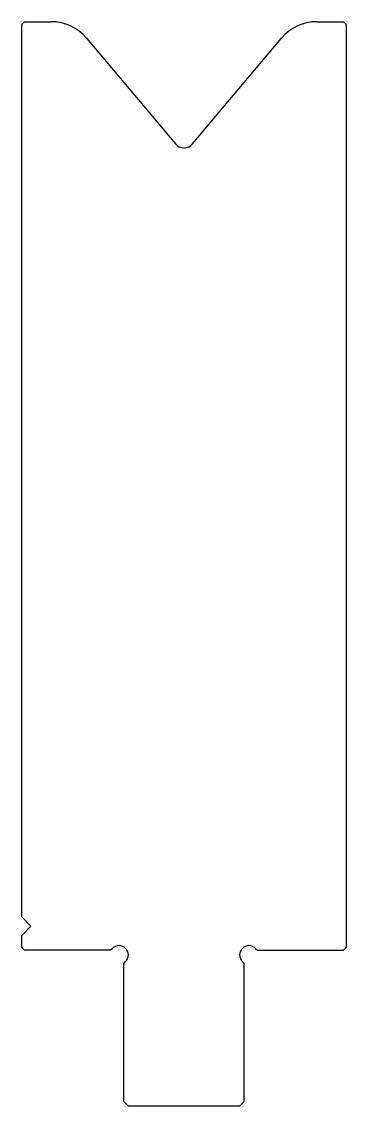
# Model space of a CAD drawing. Header units: metres. Extents: x -18 to 18, y -15 to 102.
import ezdxf

# ---------------------------------------------------------------- set-up
doc = ezdxf.new("R2010")
doc.units = ezdxf.units.M

msp = doc.modelspace()

# ---------------------------------------------------------------- linework, layer by layer
for p, q in [((-17.2, 101.8), (-17.5, 101.5)), ((-17.2, 101.8), (-14.327025, 101.8)), ((14.327025, 101.8), (17.2, 101.8)), ((17.5, 101.5), (17.2, 101.8)), ((-17.5, 5.4), (-17.5, 101.5)), ((17.5, 101.5), (17.5, 2.1)), ((-10.501575, 100.019617), (-0.918108, 88.632835)), ((0.918108, 88.632835), (10.501575, 100.019617)), ((-17.5, 5.4), (-16.5, 4.4)), ((-16.5, 4.4), (-17.5, 3.4)), ((-17.5, 2.1), (-17.5, 3.4)), ((-17.5, 2.1), (-17.2, 1.8)), ((-7.914214, 1.8), (-17.2, 1.8)), ((-7.707107, 2.007107), (-7.914214, 1.8)), ((7.707107, 2.007107), (7.914214, 1.8)), ((7.914214, 1.8), (17.2, 1.8)), ((17.2, 1.8), (17.5, 2.1)), ((-6.5, 0.385786), (-6.292893, 0.592893)), ((-6.5, -14.5), (-6.5, 0.385786)), ((6.5, 0.385786), (6.292893, 0.592893)), ((6.5, -14.5), (6.5, 0.385786)), ((-6.5, -14.5), (-6, -15)), ((6, -15), (-6, -15)), ((6, -15), (6.5, -14.5))]:
    msp.add_line(p, q)
for centre, radius, start, end in [((-14.327025, 96.8), 5, 40.085, 90), ((14.327025, 96.8), 5, 90, 139.915), ((0, 89.405543), 1.2, 220.085, 319.915), ((-7, 1.3), 1, 315, 135), ((7, 1.3), 1, 45, 225)]:
    msp.add_arc(centre, radius, start, end)

doc.saveas('drawing.dxf')
